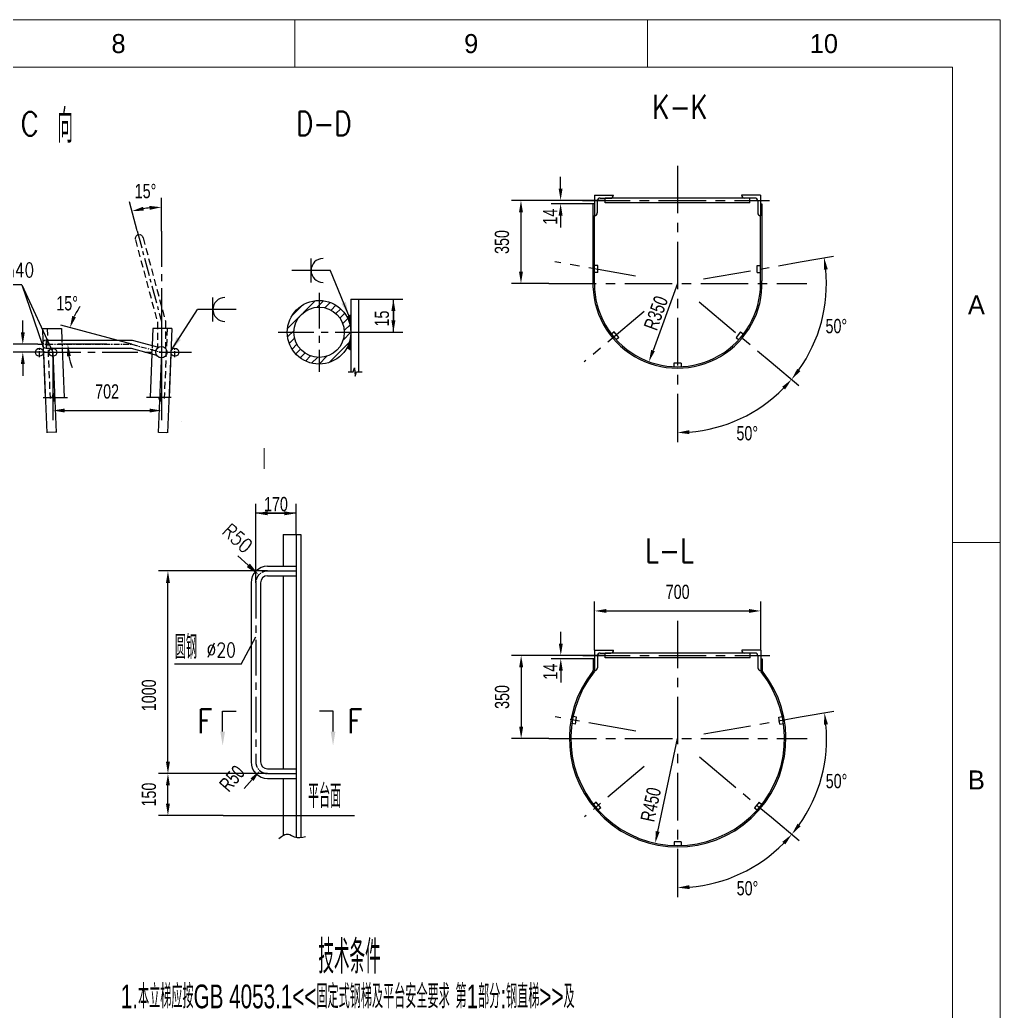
# Model space of a CAD drawing. Extents: x 148 to 221443, y -36682 to 6758.
# Drawn here: x 125197 to 129325, y -8213 to -4039 of the extents above; entities that cross this region are included whole.
import ezdxf
from ezdxf.enums import TextEntityAlignment as Align

# ---------------------------------------------------------------- set-up
doc = ezdxf.new("R2010")
doc.units = 0
doc.header["$LTSCALE"] = 10
doc.header["$MEASUREMENT"] = 0
doc.linetypes.add('CENTERX2', pattern=[4, 2.5, -0.5, 0.5, -0.5])
doc.linetypes.add('HIDDENX2', pattern=[0.75, 0.5, -0.25])
for name, color, linetype in [('2', 4, 'Continuous'), ('CENTER', 1, 'CENTERX2'), ('DIM', 4, 'Continuous'), ('HIDDEN', 7, 'HIDDENX2'), ('MAIN', 6, 'Continuous'), ('RED', 7, 'Continuous'), ('WHITE', 7, 'Continuous')]:
    doc.layers.add(name, color=color, linetype=linetype)
doc.layers.add('2（细实线）', color=3, linetype='Continuous', lineweight=20)
doc.layers.add('图框层', color=7, linetype='Continuous', lineweight=15)
doc.styles.add('HZ', font='ROMS.SHX', dxfattribs={"width": 0.75, "bigfont": 'GBCBIG.SHX'})
doc.styles.get("Standard").update_dxf_attribs({"font": 'wison_e.shx', "width": 0.75, "bigfont": 'wison_c.shx'})
doc.styles.add('XW', font='ROMANS.shx', dxfattribs={"width": 0.85})
doc.dimstyles.new('DIM1', dxfattribs={"dimscale": 20, "dimtxt": 3, "dimasz": 2.5, "dimexe": 2, "dimexo": 0, "dimgap": 1, "dimtad": 0, "dimdec": 0, "dimzin": 0, "dimdsep": 46, "dimtxsty": 'Standard', "dimcen": 2, "dimclrd": 3, "dimclre": 3, "dimclrt": 3, "dimadec": 0, "dimazin": 0, "dimtfac": 0.666667, "dimtdec": 0, "dimtofl": 0, "dimtmove": 2, "dimatfit": 1, "dimfxl": 2, "dimtvp": 1.333333, "dimtolj": 1, "dimtzin": 0, "dimarcsym": 0})
doc.dimstyles.new('DIM1$2', dxfattribs={"dimscale": 20, "dimtxt": 3, "dimasz": 2.5, "dimexe": 2, "dimexo": 0, "dimgap": 1, "dimtad": 2, "dimtih": 1, "dimtoh": 1, "dimdec": 0, "dimzin": 0, "dimdsep": 46, "dimtxsty": 'Standard', "dimcen": 2, "dimclrd": 3, "dimclre": 3, "dimclrt": 3, "dimadec": 0, "dimazin": 0, "dimtfac": 0.666667, "dimtdec": 0, "dimtofl": 0, "dimtmove": 2, "dimatfit": 1, "dimfxl": 2, "dimtvp": 1.333333, "dimtolj": 1, "dimtzin": 0, "dimarcsym": 0})
doc.dimstyles.new('ISO-25', dxfattribs={"dimtxt": 2.5, "dimasz": 2.5, "dimexe": 1.25, "dimexo": 0.625, "dimtad": 1, "dimtxsty": 'Standard', "dimcen": 2.5, "dimadec": 0, "dimazin": 0, "dimtfac": 1, "dimtmove": 0, "dimatfit": 3, "dimfxl": 1, "dimarcsym": 0})

# ---------------------------------------------------------------- blocks, each defined once
blk = doc.blocks.new('*D511')
at = {"layer": 'Defpoints', "color": 0}
for p in [(126623.1, -5214.8), (126623.1, -5354.8), (126769.7, -5354.8)]:
    blk.add_point(p, dxfattribs=at)
at = {"layer": 'RED', "color": 3, "linetype": 'Continuous', "lineweight": -2}
for p, q in [((126623.1, -5214.8), (126809.7, -5214.8)), ((126769.7, -5264.8), (126769.7, -5304.8)), ((126623.1, -5354.8), (126809.7, -5354.8))]:
    blk.add_line(p, q, dxfattribs=at)
at = {"layer": 'RED', "color": 3}
for points in [[(126778, -5264.8), (126761.4, -5264.8), (126769.7, -5214.8)], [(126761.4, -5304.8), (126778, -5304.8), (126769.7, -5354.8)]]:
    blk.add_solid(points, dxfattribs=at)
at = {"layer": 'RED', "color": 3, "insert": (126721.5, -5296.9), "char_height": 60, "attachment_point": 5, "rotation": 90}
blk.add_mtext('\\A1;15', dxfattribs=at)
blk = doc.blocks.new('*D516')
at = {"layer": 'Defpoints', "color": 0}
for p in [(126360.2, -6116.8), (126360.2, -6205.8), (126190.2, -6409.6)]:
    blk.add_point(p, dxfattribs=at)
at = {"layer": 'DIM', "color": 3, "lineweight": -2}
for p, q in [((126190.2, -6409.6), (126190.2, -6076.8)), ((126360.2, -6205.8), (126360.2, -6076.8)), ((126240.2, -6116.8), (126310.2, -6116.8))]:
    blk.add_line(p, q, dxfattribs=at)
at = {"layer": 'DIM', "color": 3}
for points in [[(126240.2, -6108.5), (126240.2, -6125.1), (126190.2, -6116.8)], [(126310.2, -6125.1), (126310.2, -6108.5), (126360.2, -6116.8)]]:
    blk.add_solid(points, dxfattribs=at)
at = {"layer": 'DIM', "color": 3, "insert": (126275.2, -6078.4), "char_height": 60, "attachment_point": 5}
blk.add_mtext('\\A1;170', dxfattribs=at)
blk = doc.blocks.new('*D517')
at = {"layer": 'Defpoints', "color": 0}
for p in [(125820.4, -7212.5), (126240.2, -7212.5), (126053.5, -7389)]:
    blk.add_point(p, dxfattribs=at)
at = {"layer": 'DIM', "color": 3, "lineweight": -2}
for p, q in [((126240.2, -7212.5), (125780.4, -7212.5)), ((125820.4, -7339), (125820.4, -7262.5)), ((126053.5, -7389), (125780.4, -7389))]:
    blk.add_line(p, q, dxfattribs=at)
at = {"layer": 'DIM', "color": 3}
for points in [[(125828.7, -7262.5), (125812, -7262.5), (125820.4, -7212.5)], [(125812, -7339), (125828.7, -7339), (125820.4, -7389)]]:
    blk.add_solid(points, dxfattribs=at)
at = {"layer": 'DIM', "color": 3, "insert": (125740.4, -7300.8), "char_height": 60, "attachment_point": 5, "rotation": 90}
blk.add_mtext('\\A1;150', dxfattribs=at)
blk = doc.blocks.new('*D518')
at = {"layer": 'Defpoints', "color": 0}
for p in [(125820.4, -6359.6), (126240.2, -6359.6), (126240.2, -7212.5)]:
    blk.add_point(p, dxfattribs=at)
at = {"layer": 'DIM', "color": 3, "lineweight": -2}
for p, q in [((126240.2, -6359.6), (125780.4, -6359.6)), ((125820.4, -7162.5), (125820.4, -6409.6)), ((126240.2, -7212.5), (125780.4, -7212.5))]:
    blk.add_line(p, q, dxfattribs=at)
at = {"layer": 'DIM', "color": 3}
for points in [[(125828.7, -6409.6), (125812, -6409.6), (125820.4, -6359.6)], [(125812, -7162.5), (125828.7, -7162.5), (125820.4, -7212.5)]]:
    blk.add_solid(points, dxfattribs=at)
at = {"layer": 'DIM', "color": 3, "insert": (125740.4, -6883), "char_height": 60, "attachment_point": 5, "rotation": 90}
blk.add_mtext('\\A1;1000', dxfattribs=at)
blk = doc.blocks.new('*D519')
at = {"layer": 'Defpoints', "color": 0}
for p in [(126240.2, -7162.5), (126207.4, -7200.2)]:
    blk.add_point(p, dxfattribs=at)
at = {"layer": 'DIM', "color": 3, "lineweight": -2}
blk.add_line((126174.6, -7238), (126141.8, -7275.7), dxfattribs=at)
at = {"layer": 'DIM', "color": 3}
blk.add_solid([(126180.9, -7243.4), (126168.3, -7232.5), (126207.4, -7200.2)], dxfattribs=at)
at = {"layer": 'DIM', "color": 3, "insert": (126090.3, -7233.1), "char_height": 60, "attachment_point": 5, "rotation": 49.0013}
blk.add_mtext('\\A1;R50', dxfattribs=at)
blk = doc.blocks.new('*D527')
at = {"layer": 'Defpoints', "color": 0}
for p in [(125709.3, -4835.8), (125690.4, -4927), (125792.8, -4929.6), (125792.8, -5309.3), (125792.8, -5543.1)]:
    blk.add_point(p, dxfattribs=at)
at = {"layer": 'RED', "color": 3, "linetype": 'Continuous', "lineweight": -2}
for p, q in [((125792.8, -4929.6), (125792.8, -4788.5)), ((125690.4, -4927), (125658, -4806.3))]:
    blk.add_line(p, q, dxfattribs=at)
blk.add_arc((125792.8, -5309.3), 480.7, 95.9619, 99.0381, dxfattribs=at)
at = {"layer": 'RED', "color": 3}
for points in [[(125715.6, -4826.3), (125719, -4842.6), (125668.4, -4844.9)], [(125743.3, -4839.4), (125742.5, -4822.8), (125792.8, -4828.5)]]:
    blk.add_solid(points, dxfattribs=at)
at = {"layer": 'RED', "color": 3, "insert": (125726, -4760.6), "char_height": 60, "attachment_point": 5}
blk.add_mtext('\\A1;15%%d', dxfattribs=at)
blk = doc.blocks.new('*D528')
at = {"layer": 'Defpoints', "color": 0}
for p in [(125399.7, -5381.7), (125562.7, -5405.2), (125667.8, -5405.2), (125667.8, -5405.2), (125792.8, -5438.7)]:
    blk.add_point(p, dxfattribs=at)
at = {"layer": 'RED', "color": 3, "linetype": 'Continuous', "lineweight": -2}
for p, q in [((125667.8, -5405.2), (125369.2, -5325.2)), ((125562.7, -5405.2), (125358.6, -5405.2))]:
    blk.add_line(p, q, dxfattribs=at)
for start, end in [(143.6827, 154.3413), (190.6587, 201.3173)]:
    blk.add_arc((125667.8, -5405.2), 269.2, start, end, dxfattribs=at)
at = {"layer": 'RED', "color": 3}
for points in [[(125417.4, -5285.7), (125433, -5291.5), (125407.8, -5335.5)], [(125411.6, -5454.2), (125395, -5455.8), (125398.6, -5405.2)]]:
    blk.add_solid(points, dxfattribs=at)
at = {"layer": 'RED', "color": 3, "insert": (125395.9, -5233.1), "char_height": 60, "attachment_point": 5}
blk.add_mtext('\\A1;15%%d', dxfattribs=at)
blk = doc.blocks.new('*D529')
at = {"layer": 'Defpoints', "color": 0}
for p in [(125272, -5405.2), (125209.2, -5438.7), (125303.4, -5438.7)]:
    blk.add_point(p, dxfattribs=at)
at = {"layer": 'DIM', "color": 3, "lineweight": -2}
for p, q in [((125209.2, -5355.2), (125209.2, -5305.2)), ((125272, -5405.2), (125169.2, -5405.2)), ((125303.4, -5438.7), (125169.2, -5438.7)), ((125209.2, -5488.7), (125209.2, -5538.7))]:
    blk.add_line(p, q, dxfattribs=at)
at = {"layer": 'DIM', "color": 3}
for points in [[(125200.9, -5355.2), (125217.6, -5355.2), (125209.2, -5405.2)], [(125217.6, -5488.7), (125200.9, -5488.7), (125209.2, -5438.7)]]:
    blk.add_solid(points, dxfattribs=at)
at = {"layer": 'DIM', "color": 3, "insert": (125109.2, -5421.9), "char_height": 60, "attachment_point": 5, "rotation": 90}
blk.add_mtext('\\A1;33.5', dxfattribs=at)
blk = doc.blocks.new('*D530')
at = {"layer": 'Defpoints', "color": 0}
for p in [(125335.8, -5439.1), (125792.8, -5462.7), (125792.8, -5684.2)]:
    blk.add_point(p, dxfattribs=at)
at = {"layer": 'RED', "color": 3, "linetype": 'Continuous', "lineweight": -2}
for p, q in [((125335.8, -5439.1), (125335.8, -5724.2)), ((125792.8, -5462.7), (125792.8, -5724.2)), ((125385.8, -5684.2), (125742.8, -5684.2))]:
    blk.add_line(p, q, dxfattribs=at)
at = {"layer": 'RED', "color": 3}
for points in [[(125385.8, -5675.9), (125385.8, -5692.5), (125335.8, -5684.2)], [(125742.8, -5692.5), (125742.8, -5675.9), (125792.8, -5684.2)]]:
    blk.add_solid(points, dxfattribs=at)
at = {"layer": 'RED', "color": 3, "insert": (125564.3, -5604.2), "char_height": 60, "attachment_point": 5}
blk.add_mtext('\\A1;702', dxfattribs=at)
blk = doc.blocks.new('*D531')
at = {"layer": 'Defpoints', "color": 0}
for p in [(125792.8, -5438.7), (125832.8, -5440.4), (125818.8, -5776.5)]:
    blk.add_point(p, dxfattribs=at)
at = {"layer": 'DIM', "color": 3, "lineweight": -2}
for p, q in [((125792.8, -5439.3), (125778.8, -5776.1)), ((125832.8, -5441), (125818.7, -5777.8)), ((125781.3, -5775), (125816.3, -5776.4))]:
    blk.add_line(p, q, dxfattribs=at)
at = {"layer": 'DIM', "color": 3}
for points in [[(125781.3, -5774.6), (125781.3, -5775.4), (125778.8, -5774.9)], [(125816.3, -5776.9), (125816.3, -5776), (125818.8, -5776.5)]]:
    blk.add_solid(points, dxfattribs=at)
at = {"layer": 'DIM', "color": 0, "insert": (125877.7, -5730.3), "char_height": 2.5, "attachment_point": 5, "rotation": 357.6165}
blk.add_mtext('45', dxfattribs=at)
blk = doc.blocks.new('*D532')
at = {"layer": 'Defpoints', "color": 0}
for p in [(125295.9, -5440.4), (125335.8, -5438.7), (125309.8, -5776.5)]:
    blk.add_point(p, dxfattribs=at)
at = {"layer": 'DIM', "color": 3, "lineweight": -2}
for p, q in [((125295.9, -5441), (125309.9, -5777.8)), ((125335.8, -5439.3), (125349.9, -5776.1)), ((125347.3, -5775), (125312.3, -5776.4))]:
    blk.add_line(p, q, dxfattribs=at)
at = {"layer": 'DIM', "color": 3}
for points in [[(125312.3, -5776), (125312.4, -5776.9), (125309.8, -5776.5)], [(125347.3, -5775.4), (125347.3, -5774.6), (125349.8, -5774.9)]]:
    blk.add_solid(points, dxfattribs=at)
at = {"layer": 'DIM', "color": 0, "insert": (125251, -5730.3), "char_height": 2.5, "attachment_point": 5, "rotation": 2.3835}
blk.add_mtext('45', dxfattribs=at)
blk = doc.blocks.new('*D533')
at = {"layer": 'Defpoints', "color": 0}
for p in [(127566.9, -6715.1), (127307.7, -7065.1), (127424.5, -7065.1)]:
    blk.add_point(p, dxfattribs=at)
at = {"layer": 'WHITE', "color": 3, "linetype": 'Continuous', "lineweight": -2}
for p, q in [((127566.9, -6715.1), (127267.7, -6715.1)), ((127307.7, -6765.1), (127307.7, -7015.1)), ((127424.5, -7065.1), (127267.7, -7065.1))]:
    blk.add_line(p, q, dxfattribs=at)
at = {"layer": 'WHITE', "color": 3}
for points in [[(127316.1, -6765.1), (127299.4, -6765.1), (127307.7, -6715.1)], [(127299.4, -7015.1), (127316.1, -7015.1), (127307.7, -7065.1)]]:
    blk.add_solid(points, dxfattribs=at)
at = {"layer": 'WHITE', "color": 3, "insert": (127227.7, -6890.1), "char_height": 60, "attachment_point": 5, "rotation": 90}
blk.add_mtext('\\A1;350', dxfattribs=at)
blk = doc.blocks.new('*D534')
at = {"layer": 'Defpoints', "color": 0}
for p in [(127966.7, -7065.1), (127872.3, -7505.1)]:
    blk.add_point(p, dxfattribs=at)
at = {"layer": 'WHITE', "color": 3, "linetype": 'Continuous', "lineweight": -2}
blk.add_line((127882.8, -7456.2), (127966.7, -7065.1), dxfattribs=at)
at = {"layer": 'WHITE', "color": 3}
blk.add_solid([(127874.6, -7454.5), (127890.9, -7458), (127872.3, -7505.1)], dxfattribs=at)
at = {"layer": 'WHITE', "color": 3, "insert": (127853.8, -7342.9), "char_height": 60, "attachment_point": 5, "rotation": 77.8884}
blk.add_mtext('\\A1;R450', dxfattribs=at)
blk = doc.blocks.new('*D535')
at = {"layer": 'Defpoints', "color": 0}
for p in [(127966.7, -6569.3), (128058.1, -7141.8), (128361.4, -7396.3), (127966.7, -7591.4), (128146.6, -7666.1)]:
    blk.add_point(p, dxfattribs=at)
at = {"layer": 'RED', "color": 3, "linetype": 'Continuous', "lineweight": -2}
for p, q in [((128361.4, -7396.3), (128477.9, -7494.1)), ((127966.7, -7591.4), (127966.7, -7732.5))]:
    blk.add_line(p, q, dxfattribs=at)
blk.add_arc((127966.7, -7065.1), 627.3, 274.5678, 315.4322, dxfattribs=at)
at = {"layer": 'RED', "color": 3}
for points in [[(128419.8, -7511), (128407.5, -7499.8), (128447.3, -7468.4)], [(128016.3, -7682.1), (128017, -7698.8), (127966.7, -7692.5)]]:
    blk.add_solid(points, dxfattribs=at)
at = {"layer": 'RED', "color": 3, "insert": (128260.7, -7695.5), "char_height": 60, "attachment_point": 5}
blk.add_mtext('\\A1;50%%d', dxfattribs=at)
blk = doc.blocks.new('*D536')
at = {"layer": 'Defpoints', "color": 0}
for p in [(128483, -6974.1), (128076.9, -7045.7), (128058.1, -7141.8), (128542.7, -7313.6), (128361.4, -7396.3)]:
    blk.add_point(p, dxfattribs=at)
at = {"layer": 'RED', "color": 3, "linetype": 'Continuous', "lineweight": -2}
for p, q in [((128483, -6974.1), (128623.9, -6949.2)), ((128361.4, -7396.3), (128477.9, -7494.1))]:
    blk.add_line(p, q, dxfattribs=at)
blk.add_arc((127966.7, -7065.1), 627.3, 324.5678, 5.4322, dxfattribs=at)
at = {"layer": 'RED', "color": 3}
for points in [[(128599.5, -7004.6), (128583, -7006.9), (128584.5, -6956.2)], [(128471.3, -7423.7), (128484.5, -7433.9), (128447.3, -7468.4)]]:
    blk.add_solid(points, dxfattribs=at)
at = {"layer": 'RED', "color": 3, "insert": (128635.7, -7244.4), "char_height": 60, "attachment_point": 5}
blk.add_mtext('\\A1;50%%d', dxfattribs=at)
blk = doc.blocks.new('*D537')
at = {"layer": 'Defpoints', "color": 0}
for p in [(127474.6, -6715.1), (127661.2, -6715.1), (127610.9, -6729.1)]:
    blk.add_point(p, dxfattribs=at)
at = {"layer": 'WHITE', "color": 3, "linetype": 'Continuous', "lineweight": -2}
for p, q in [((127474.6, -6665.1), (127474.6, -6615.1)), ((127661.2, -6715.1), (127434.6, -6715.1)), ((127610.9, -6729.1), (127434.6, -6729.1)), ((127474.6, -6779.1), (127474.6, -6829.1))]:
    blk.add_line(p, q, dxfattribs=at)
at = {"layer": 'WHITE', "color": 3}
for points in [[(127466.3, -6665.1), (127483, -6665.1), (127474.6, -6715.1)], [(127483, -6779.1), (127466.3, -6779.1), (127474.6, -6729.1)]]:
    blk.add_solid(points, dxfattribs=at)
at = {"layer": 'WHITE', "color": 3, "insert": (127430.7, -6783.4), "char_height": 60, "attachment_point": 5, "rotation": 90}
blk.add_mtext('\\A1;14', dxfattribs=at)
blk = doc.blocks.new('*D538')
at = {"layer": 'Defpoints', "color": 0}
for p in [(127566.1, -4799.8), (127307, -5149.8), (127423.7, -5149.8)]:
    blk.add_point(p, dxfattribs=at)
at = {"layer": 'WHITE', "color": 3, "linetype": 'Continuous', "lineweight": -2}
for p, q in [((127566.1, -4799.8), (127267, -4799.8)), ((127307, -4849.8), (127307, -5099.8)), ((127423.7, -5149.8), (127267, -5149.8))]:
    blk.add_line(p, q, dxfattribs=at)
at = {"layer": 'WHITE', "color": 3}
for points in [[(127315.3, -4849.8), (127298.6, -4849.8), (127307, -4799.8)], [(127298.6, -5099.8), (127315.3, -5099.8), (127307, -5149.8)]]:
    blk.add_solid(points, dxfattribs=at)
at = {"layer": 'WHITE', "color": 3, "insert": (127227, -4974.8), "char_height": 60, "attachment_point": 5, "rotation": 90}
blk.add_mtext('\\A1;350', dxfattribs=at)
blk = doc.blocks.new('*D539')
at = {"layer": 'Defpoints', "color": 0}
for p in [(127965.9, -4653.9), (128057.4, -5226.5), (128360.6, -5480.9), (127965.9, -5676), (128145.9, -5750.7)]:
    blk.add_point(p, dxfattribs=at)
at = {"layer": 'RED', "color": 3, "linetype": 'Continuous', "lineweight": -2}
for p, q in [((128360.6, -5480.9), (128477.2, -5578.7)), ((127965.9, -5676), (127965.9, -5817.1))]:
    blk.add_line(p, q, dxfattribs=at)
blk.add_arc((127965.9, -5149.8), 627.3, 274.5678, 315.4322, dxfattribs=at)
at = {"layer": 'RED', "color": 3}
for points in [[(128419, -5595.6), (128406.7, -5584.4), (128446.5, -5553)], [(128015.6, -5766.8), (128016.2, -5783.4), (127965.9, -5777.1)]]:
    blk.add_solid(points, dxfattribs=at)
at = {"layer": 'RED', "color": 3, "insert": (128259.9, -5780.1), "char_height": 60, "attachment_point": 5}
blk.add_mtext('\\A1;50%%d', dxfattribs=at)
blk = doc.blocks.new('*D540')
at = {"layer": 'Defpoints', "color": 0}
for p in [(128482.2, -5058.7), (128076.1, -5130.3), (128057.4, -5226.5), (128542, -5398.2), (128360.6, -5480.9)]:
    blk.add_point(p, dxfattribs=at)
at = {"layer": 'RED', "color": 3, "linetype": 'Continuous', "lineweight": -2}
for p, q in [((128482.2, -5058.7), (128623.1, -5033.9)), ((128360.6, -5480.9), (128477.2, -5578.7))]:
    blk.add_line(p, q, dxfattribs=at)
blk.add_arc((127965.9, -5149.8), 627.3, 324.5678, 5.4322, dxfattribs=at)
at = {"layer": 'RED', "color": 3}
for points in [[(128598.7, -5089.3), (128582.2, -5091.5), (128583.7, -5040.8)], [(128470.5, -5508.4), (128483.7, -5518.5), (128446.5, -5553)]]:
    blk.add_solid(points, dxfattribs=at)
at = {"layer": 'RED', "color": 3, "insert": (128634.9, -5329), "char_height": 60, "attachment_point": 5}
blk.add_mtext('\\A1;50%%d', dxfattribs=at)
blk = doc.blocks.new('*D541')
at = {"layer": 'Defpoints', "color": 0}
for p in [(127473.9, -4799.8), (127610.1, -4813.8), (127660.4, -4799.8)]:
    blk.add_point(p, dxfattribs=at)
at = {"layer": 'WHITE', "color": 3, "linetype": 'Continuous', "lineweight": -2}
for p, q in [((127473.9, -4749.8), (127473.9, -4699.8)), ((127660.4, -4799.8), (127433.9, -4799.8)), ((127610.1, -4813.8), (127433.9, -4813.8)), ((127473.9, -4863.8), (127473.9, -4913.8))]:
    blk.add_line(p, q, dxfattribs=at)
at = {"layer": 'WHITE', "color": 3}
for points in [[(127465.5, -4749.8), (127482.2, -4749.8), (127473.9, -4799.8)], [(127482.2, -4863.8), (127465.5, -4863.8), (127473.9, -4813.8)]]:
    blk.add_solid(points, dxfattribs=at)
at = {"layer": 'WHITE', "color": 3, "insert": (127430, -4868.1), "char_height": 60, "attachment_point": 5, "rotation": 90}
blk.add_mtext('\\A1;14', dxfattribs=at)
blk = doc.blocks.new('*D542')
at = {"layer": 'Defpoints', "color": 0}
for p in [(128316.5, -6527.8), (127616.9, -6693.1), (128316.5, -6693.1)]:
    blk.add_point(p, dxfattribs=at)
at = {"layer": 'RED', "color": 3, "linetype": 'Continuous', "lineweight": -2}
for p, q in [((127616.9, -6693.1), (127616.9, -6487.8)), ((128316.5, -6693.1), (128316.5, -6487.8)), ((127666.9, -6527.8), (128266.5, -6527.8))]:
    blk.add_line(p, q, dxfattribs=at)
at = {"layer": 'RED', "color": 3}
for points in [[(127666.9, -6519.5), (127666.9, -6536.1), (127616.9, -6527.8)], [(128266.5, -6536.1), (128266.5, -6519.5), (128316.5, -6527.8)]]:
    blk.add_solid(points, dxfattribs=at)
at = {"layer": 'RED', "color": 3, "insert": (127966.7, -6447.8), "char_height": 60, "attachment_point": 5}
blk.add_mtext('\\A1;700', dxfattribs=at)
blk = doc.blocks.new('1.25A2')
blk.add_line((15312.98, 9173.89), (15302.98, 9173.89))
at = {"layer": '图框层', "ltscale": 10}
for p, q in [((14570.48, 9283.89), (15312.98, 9283.89)), ((15164.48, 9283.89), (15164.48, 9273.89)), ((15238.73, 9283.89), (15238.73, 9273.89)), ((15312.98, 9283.89), (15312.98, 8863.89)), ((14595.48, 9273.89), (15302.98, 9273.89)), ((15302.98, 9273.89), (15302.98, 8873.89))]:
    blk.add_line(p, q, dxfattribs=at)
at = {"style": 'HZ'}
for s, p in [('8', (15127.36, 9278.89)), ('9', (15201.61, 9278.89)), ('10', (15275.86, 9278.89)), ('A', (15307.98, 9223.89)), ('B', (15307.98, 9123.89))]:
    blk.add_text(s, height=4, dxfattribs=at).set_placement(p, align=Align.MIDDLE)

msp = doc.modelspace()

# ---------------------------------------------------------------- hatches: boundary and pattern name
at = {"layer": 'DIM'}
h = msp.add_hatch(dxfattribs=at)
h.set_pattern_fill('ANSI31', color=256, scale=200, style=0)
h.set_pattern_definition([(45, (122863.726, -6677.676), (-17.67767, 17.67767), [])])
h.paths.add_polyline_path([(126457.0671, -5248.8329), (126457.0671, -5220.8329, 0.414213562), (126323.0671, -5354.8329), (126351.0671, -5354.8329, -0.414213562)])
h.paths.add_polyline_path([(126457.0671, -5220.8329), (126457.0671, -5248.8329, -0.414213562), (126563.0671, -5354.8329), (126591.0671, -5354.8329, 0.414213562)])
h.paths.add_polyline_path([(126591.0671, -5354.8329), (126563.0671, -5354.8329, -0.414213562), (126457.0671, -5460.8329), (126457.0671, -5488.8329, 0.414213562)])
h.paths.add_polyline_path([(126351.0671, -5354.8329), (126323.0671, -5354.8329, 0.414213562), (126457.0671, -5488.8329), (126457.0671, -5460.8329, -0.414213562)])
h = msp.add_hatch(dxfattribs=at)
h.set_pattern_fill('ANSI37', color=256, scale=16, style=0)
h.set_pattern_definition([(45, (107904.0328, -18017.2643), (-1.41421356, 1.41421356), []), (135, (107904.0328, -18017.2643), (-1.41421356, -1.41421356), [])])
h.paths.add_polyline_path([(126591.0671, -5281.6353), (126574.4565, -5290.213, -0.126469687), (126591.0671, -5354.8329)])
h = msp.add_hatch(dxfattribs=at)
h.set_pattern_fill('ANSI37', color=256, scale=16, style=0)
h.set_pattern_definition([(315, (107904.0328, 7307.5986), (-1.41421356, -1.41421356), []), (225, (107904.0328, 7307.5986), (-1.41421356, 1.41421356), [])])
h.paths.add_polyline_path([(126591.0671, -5428.0305), (126574.4565, -5419.4527, 0.126469687), (126591.0671, -5354.8329)])

# ---------------------------------------------------------------- linework, layer by layer
at = {"linetype": 'Continuous'}
for p, q in [((126423.0913, -5144.5326), (126423.0913, -5044.4383)), ((126009.6254, -5308.9824), (126009.6254, -5208.8881))]:
    msp.add_line(p, q, dxfattribs=at)
for centre in [(126473.3413, -5094.3115), (126059.8754, -5258.7614)]:
    msp.add_arc(centre, 50.25, 90, 270, dxfattribs=at)
at = {"layer": 'CENTER', "ltscale": 8}
for p, q in [((127965.9444, -4653.919), (127965.9444, -5675.995)), ((127566.1094, -4799.7601), (128353.6465, -4799.7601)), ((127789.536, -5118.6546), (127449.6561, -5058.7246)), ((128076.1075, -5130.3354), (128482.2328, -5058.7246)), ((127423.7258, -5149.7601), (128511.1742, -5149.7601)), ((128057.3609, -5226.4677), (128360.6157, -5480.9287)), ((127825.471, -5267.6313), (127573.4969, -5479.0627)), ((127966.7111, -6569.2888), (127966.7111, -7591.3648)), ((127566.8761, -6715.13), (128354.4132, -6715.13)), ((127628.9157, -6715.13), (127690.9157, -6715.13)), ((127790.3027, -7034.0244), (127450.4228, -6974.0944)), ((128076.8742, -7045.7052), (128482.9994, -6974.0944)), ((127424.4925, -7065.13), (128511.9409, -7065.13)), ((128058.1276, -7141.8375), (128361.3824, -7396.2985)), ((127826.2377, -7183.0011), (127574.2636, -7394.4325))]:
    msp.add_line(p, q, dxfattribs=at)
at = {"layer": 'CENTER', "ltscale": 3}
msp.add_line((125690.3908, -4926.9952), (125792.8187, -5309.261), dxfattribs=at)
at = {"layer": 'CENTER', "ltscale": 6}
for p, q in [((125792.8187, -4929.5679), (125792.8187, -5543.142)), ((126457.0671, -5189.1612), (126457.0671, -5521.9097)), ((126285.2448, -5354.8329), (126659.1376, -5354.8329)), ((125295.7821, -5438.6951), (125375.8513, -5438.6951)), ((125303.3706, -5438.6951), (125919.716, -5438.6951)), ((126240.1997, -6359.6148), (126360.1997, -6359.6148)), ((126190.1997, -6409.6148), (126190.1997, -7162.5047)), ((126240.1997, -7212.5047), (126360.1997, -7212.5047))]:
    msp.add_line(p, q, dxfattribs=at)
at = {"layer": 'CENTER'}
for p, q in [((125272.0443, -5405.1951), (125667.795, -5405.1951)), ((125279.0321, -5459.1304), (125279.0321, -5419.057)), ((125335.8167, -5459.1304), (125335.8167, -5419.057)), ((125667.795, -5405.1951), (125792.8187, -5438.6951)), ((125849.6033, -5459.1304), (125849.6033, -5419.057))]:
    msp.add_line(p, q, dxfattribs=at)
for centre, start, end in [((126240.1997, -6409.6148), 90, 180), ((126240.1997, -7162.5047), 180, 270)]:
    msp.add_arc(centre, 50, start, end, dxfattribs=at)
at = {"layer": 'DIM'}
for p, q in [((126504.5289, -5094.4854), (126341.6536, -5094.4854)), ((126584.7626, -5291.6002), (126504.9541, -5095.4006)), ((125205.0263, -5154.9036), (124673.4492, -5154.9036)), ((125205.0263, -5154.9036), (125290.4443, -5405.1951)), ((125205.0263, -5154.9036), (125335.8167, -5438.6951)), ((125833.5166, -5431.6444), (125945.2093, -5258.7614)), ((126108.0846, -5258.7614), (125945.2093, -5258.7614)), ((126574.4565, -5290.213), (126591.0671, -5281.6353)), ((125792.8187, -5309.261), (125792.8187, -5438.6951)), ((126574.4565, -5419.4527), (126591.0671, -5428.0305)), ((126158.7292, -6335.7057), (126114.2907, -6295.3916)), ((126129.1459, -6751.2047), (126190.1997, -6636.7488)), ((126129.1459, -6751.2047), (125848.0411, -6751.2047)), ((126050.8355, -7035.3456), (126050.8355, -6949.4913)), ((126515.7214, -7035.3456), (126515.7214, -6949.4913)), ((126053.5385, -7389.0242), (126606.1011, -7389.0242))]:
    msp.add_line(p, q, dxfattribs=at)
at = {"layer": 'DIM', "color": 7}
for p, q in [((126050.8355, -6949.4913), (126107.9599, -6949.4913)), ((126515.7214, -6949.4913), (126458.597, -6949.4913))]:
    msp.add_line(p, q, dxfattribs=at)
at = {"layer": 'DIM'}
for points in [[(125294.7616, -5628.676), (125332.5499, -5628.676), (125338.2182, -5610.7357), (125341.0523, -5645.6721), (125346.7206, -5628.676), (125397.8985, -5628.676)], [(125833.8738, -5628.676), (125796.0854, -5628.676), (125790.4172, -5610.7357), (125787.5831, -5645.6721), (125781.9148, -5628.676), (125730.7369, -5628.676)]]:
    msp.add_lwpolyline(points, dxfattribs=at)
msp.add_spline([(126287.9738, -7485.2857), (126328.1564, -7467.7145), (126352.4333, -7478.5919), (126400.1501, -7477.7552)], degree=3, dxfattribs=at)
for points in [[(126569.1627, -5226.7098), (126550.6367, -5234.2456), (126582.5073, -5286.0556)], [(125874.4757, -5386.6739), (125857.6766, -5375.8207), (125833.5166, -5431.6444)], [(126165.4482, -6328.2993), (126152.0102, -6343.1121), (126203.1677, -6376.0198)], [(126060.8355, -7035.3456), (126040.8355, -7035.3456), (126050.8355, -7095.3456)], [(126505.7214, -7035.3456), (126525.7214, -7035.3456), (126515.7214, -7095.3456)]]:
    msp.add_solid(points, dxfattribs=at)
at = {"layer": 'HIDDEN', "color": 2, "ltscale": 6}
for p, q in [((125683.3091, -4965.2828), (125776.0687, -5311.4662)), ((125715.6676, -4956.6123), (125809.5687, -5307.0559)), ((125311.6369, -5338.6951), (125323.8987, -5633.2744)), ((125776.0687, -5311.4662), (125776.0687, -5421.5068)), ((125816.9985, -5338.6951), (125804.7367, -5633.2744)), ((125809.5687, -5307.0559), (125809.5687, -5421.5068))]:
    msp.add_line(p, q, dxfattribs=at)
at = {"layer": 'HIDDEN', "ltscale": 2}
for p, q in [((125293.9603, -5394.9276), (125294.8593, -5416.5269)), ((125373.7597, -5388.4451), (125375.1548, -5421.9619)), ((125753.9395, -5410.9366), (125752.5118, -5445.2358))]:
    msp.add_line(p, q, dxfattribs=at)
at = {"layer": 'HIDDEN'}
msp.add_line((126360.1997, -6339.6148), (126360.1997, -6379.6148), dxfattribs=at)
at = {"layer": 'HIDDEN', "color": 2}
msp.add_arc((125699.4883, -4960.9476), 16.75, 15, 195, dxfattribs=at)
at = {"layer": 'MAIN', "linetype": 'Continuous'}
msp.add_lwpolyline([(126579.1463, -5521.7325), (126599.8098, -5521.7325), (126605.4642, -5504.9541), (126608.6956, -5539.6709), (126614.35, -5521.9097), (126638.3786, -5521.9097)], dxfattribs=at)
at = {"layer": 'RED'}
for p, q in [((127616.149, -4777.7601), (127616.149, -4864.5486)), ((127616.149, -4777.7601), (127696.149, -4777.7601)), ((127640.149, -4789.7601), (127690.149, -4789.7601)), ((128270.7398, -4789.7601), (127661.149, -4789.7601)), ((127661.149, -4809.7601), (127661.149, -4789.7601)), ((128315.7398, -4777.7601), (128235.7398, -4777.7601)), ((128291.7398, -4789.7601), (128241.7398, -4789.7601)), ((128270.7398, -4809.7601), (128270.7398, -4789.7601)), ((128315.7398, -4777.7601), (128315.7398, -4864.5486)), ((127610.149, -4813.7601), (127610.149, -5137.6921)), ((127616.149, -4813.7601), (127610.149, -4813.7601)), ((127628.149, -4801.7601), (127628.149, -4851.7601)), ((128270.7398, -4809.7601), (127661.149, -4809.7601)), ((128303.7398, -4801.7601), (128303.7398, -4851.7601)), ((128315.7398, -4813.7601), (128321.7398, -4813.7601)), ((128321.7398, -4813.7601), (128321.7398, -5137.6921)), ((127615.9444, -5149.7601), (127616.149, -4863.7601)), ((128315.9444, -5149.7601), (128315.7398, -4863.7601)), ((127631.003, -5073.0535), (127615.9886, -5073.0535)), ((127631.003, -5103.0535), (127631.003, -5073.0535)), ((128300.8859, -5103.0535), (128300.8859, -5073.0535)), ((128300.8859, -5073.0535), (128315.9003, -5073.0535)), ((127631.003, -5103.0535), (127615.9886, -5103.0535)), ((128300.8859, -5103.0535), (128315.9003, -5103.0535)), ((126591.0671, -5214.7573), (126591.0671, -5521.9097)), ((126591.0671, -5214.7573), (126623.0671, -5214.7573)), ((126623.0671, -5214.7573), (126623.0671, -5521.9097)), ((125291.6196, -5338.6951), (125371.6889, -5338.6951)), ((125291.6196, -5338.6951), (125293.9603, -5394.9276)), ((125371.6889, -5338.6951), (125373.7597, -5388.4451)), ((125756.9465, -5338.6951), (125753.9395, -5410.9366)), ((125837.0158, -5338.6951), (125756.9465, -5338.6951)), ((125837.0158, -5338.6951), (125824.9454, -5628.676)), ((127699.9351, -5353.3874), (127688.4334, -5363.0384)), ((127719.2187, -5376.3687), (127699.9351, -5353.3874)), ((127719.2187, -5376.3687), (127707.717, -5386.0198)), ((128231.9538, -5353.3874), (128212.6701, -5376.3687)), ((128212.6701, -5376.3687), (128224.1718, -5386.0198)), ((128231.9538, -5353.3874), (128243.4555, -5363.0384)), ((125294.8593, -5416.5269), (125303.69, -5628.676)), ((125307.1943, -5388.4451), (125670.0001, -5388.4451)), ((125307.1943, -5421.9451), (125665.5898, -5421.9451)), ((125375.1548, -5421.9619), (125383.7593, -5628.676)), ((125665.5898, -5421.9451), (125771.8808, -5450.4257)), ((125670.0001, -5388.4451), (125780.5513, -5418.0672)), ((125752.5118, -5445.2358), (125744.8761, -5628.676)), ((127980.9444, -5484.5512), (127950.9444, -5484.5512)), ((127950.9444, -5484.5512), (127950.9444, -5499.5656)), ((127980.9444, -5484.5512), (127980.9444, -5499.5656)), ((126305.1997, -6205.7742), (126380.1997, -6205.7742)), ((126305.1997, -6205.7742), (126305.1997, -6339.6148)), ((126360.1997, -6205.7742), (126360.1997, -7480.8243)), ((126380.1997, -6205.7742), (126380.1997, -7481.2212)), ((126240.1997, -6339.6148), (126305.1997, -6339.6148)), ((126305.1997, -6339.6148), (126360.1997, -6339.6148)), ((126240.1997, -6379.6148), (126305.1997, -6379.6148)), ((126305.1997, -6379.6148), (126360.1997, -6379.6148)), ((126305.1997, -6379.6148), (126305.1997, -6889.0242)), ((126170.1997, -6409.6148), (126170.1997, -6889.0242)), ((126210.1997, -6409.6148), (126210.1997, -6889.0242)), ((127616.9157, -6693.13), (127616.9157, -6779.13)), ((127616.9157, -6693.13), (127696.9157, -6693.13)), ((127628.9157, -6717.13), (127628.9157, -6767.13)), ((127640.9157, -6705.13), (127684.9157, -6705.13)), ((128271.5065, -6705.13), (127661.9157, -6705.13)), ((127661.9157, -6725.13), (127661.9157, -6705.13)), ((128316.5065, -6693.13), (128236.5065, -6693.13)), ((128292.5065, -6705.13), (128248.5065, -6705.13)), ((128271.5065, -6725.13), (128271.5065, -6705.13)), ((128304.5065, -6717.13), (128304.5065, -6767.13)), ((128316.5065, -6693.13), (128316.5065, -6779.13)), ((127610.9157, -6729.13), (127610.9157, -6777.8181)), ((127616.9157, -6729.13), (127610.9157, -6729.13)), ((128271.5065, -6725.13), (127661.9157, -6725.13)), ((128316.5065, -6729.13), (128322.5065, -6729.13)), ((128322.5065, -6729.13), (128322.5065, -6777.8181)), ((127616.9157, -6779.13), (127616.9157, -6779.9184)), ((128316.5065, -6779.13), (128316.5065, -6779.9184)), ((126170.1997, -6889.0242), (126170.1997, -7162.5047)), ((126210.1997, -6889.0242), (126210.1997, -7162.5047)), ((126305.1997, -6889.0242), (126305.1997, -7192.5047)), ((127535.9755, -7004.411), (127521.1892, -7001.8038)), ((127541.1849, -6974.8668), (127526.3986, -6972.2596)), ((127535.9755, -7004.411), (127541.1849, -6974.8668)), ((128392.2373, -6974.8668), (128407.0236, -6972.2596)), ((128397.4467, -7004.411), (128392.2373, -6974.8668)), ((128397.4467, -7004.411), (128412.2331, -7001.8038)), ((126360.1997, -7099.1643), (126360.1997, -7149.1643)), ((126240.1997, -7192.5047), (126360.1997, -7192.5047)), ((126240.1997, -7232.5047), (126360.1997, -7232.5047)), ((126305.1997, -7232.5047), (126305.1997, -7473.353)), ((127624.0426, -7333.0819), (127612.5409, -7342.733)), ((127643.3262, -7356.0632), (127624.0426, -7333.0819)), ((128309.3797, -7333.0819), (128290.096, -7356.0632)), ((128309.3797, -7333.0819), (128320.8814, -7342.733)), ((127643.3262, -7356.0632), (127631.8245, -7365.7143)), ((128290.096, -7356.0632), (128301.5977, -7365.7143)), ((127981.7111, -7499.8655), (127951.7111, -7499.8655)), ((127951.7111, -7499.8655), (127951.7111, -7514.8799)), ((127981.7111, -7499.8655), (127981.7111, -7514.8799))]:
    msp.add_line(p, q, dxfattribs=at)
at = {"layer": 'RED', "color": 3}
for p, q in [((126769.6995, -5354.8329), (126769.6995, -5214.7573)), ((126360.1997, -6116.8162), (126190.1997, -6116.8162))]:
    msp.add_line(p, q, dxfattribs=at)
at = {"layer": 'RED', "color": 1, "linetype": 'Continuous'}
msp.add_line((125307.1943, -5388.4451), (125307.1943, -5421.9451), dxfattribs=at)
at = {"layer": 'RED'}
for centre, radius in [((126457.0671, -5354.8329), 134), ((126457.0671, -5354.8329), 106), ((125279.0321, -5438.6951), 16.75), ((125335.8167, -5438.6951), 16.75), ((125792.8187, -5438.6951), 24), ((125849.6033, -5438.6951), 16.75)]:
    msp.add_circle(centre, radius, dxfattribs=at)
for centre, radius, start, end in [((127640.149, -4801.7601), 12, 90, 180), ((127684.149, -4777.7601), 12, 270, 0), ((128247.7398, -4777.7601), 12, 180, 270), ((128291.7398, -4801.7601), 12, 0, 90), ((127616.149, -4851.7601), 12, 270, 0), ((128315.7398, -4851.7601), 12, 180, 270), ((127965.9444, -5149.7601), 356, 178.0573534, 1.9426466), ((127965.9444, -5149.7601), 350, 179.9180201, 0), ((125307.1943, -5405.1951), 16.75, 90, 270), ((126240.1997, -6409.6148), 70, 90, 180), ((126240.1997, -6409.6148), 30, 90, 180), ((127640.9157, -6717.13), 12, 90, 180), ((127684.9157, -6693.13), 12, 270, 0), ((128248.5065, -6693.13), 12, 180, 270), ((128292.5065, -6717.13), 12, 0, 90), ((127966.7111, -7065.13), 456, 141.5459281, 38.4540719), ((127966.7111, -7065.13), 450, 141.2837507, 38.7248731), ((127604.9157, -6777.8181), 6, 321.5459281, 0), ((127610.9157, -6779.9184), 6, 321.2837507, 0), ((127616.9157, -6767.13), 12, 270, 0), ((128316.5065, -6767.13), 12, 180, 270), ((128322.5065, -6779.9184), 6, 180, 218.7162493), ((128328.5065, -6777.8181), 6, 180, 218.4540719), ((126240.1997, -7162.5047), 70, 180, 270), ((126240.1997, -7162.5047), 30, 180, 270)]:
    msp.add_arc(centre, radius, start, end, dxfattribs=at)
at = {"layer": 'RED', "color": 3, "linetype": 'Continuous'}
msp.add_solid([(127855.1293, -5428.6678), (127870.7831, -5434.3893), (127845.7915, -5478.4899)], dxfattribs=at)
at = {"layer": 'WHITE', "color": 1, "linetype": 'Continuous'}
msp.add_line((127965.9444, -5149.7601), (127862.9562, -5431.5285), dxfattribs=at)

# ---------------------------------------------------------------- block references
at = {"layer": '2（细实线）', "xscale": 20, "yscale": 20, "zscale": 20}
msp.add_blockref('1.25A2', (-176934.8666, -189717.1551), dxfattribs=at)

# ---------------------------------------------------------------- texts
at = {"color": 3}
for s, height, style, width, p in [('%%c20', 60, 'XW', 0.8, (125983.1647, -6722.1534)), ('技术条件', 139.99999, 'HZ', 0.65, (126453.9197, -8054.221))]:
    msp.add_text(s, height=height, dxfattribs=dict(at, style=style, width=width)).set_placement(p)
at = {"layer": '2', "color": 3, "linetype": 'Continuous', "style": 'HZ', "width": 0.65}
for s, p in [('圆钢', (125849.3468, -6730.4167)), ('平台面', (126409.8974, -7356.959)), ('1.本立梯应按GB 4053.1<<固定式钢梯及平台安全要求 第1部分:钢直梯>>及', (125622.0034, -8200.5239))]:
    msp.add_text(s, height=100, dxfattribs=at).set_placement(p)
at = {"layer": 'DIM', "style": 'XW', "width": 0.8}
for s, p in [('K-K', (128093.3048, -4405.673)), ('D-D', (126593.1516, -4475.9549)), ('L-L', (128035.4191, -6273.2842)), ('F', (126007.3779, -6991.8977)), ('F', (126639.179, -6991.8977))]:
    msp.add_text(s, height=100, dxfattribs=at).set_placement(p, align=Align.MIDDLE_RIGHT)
at = {"layer": 'DIM'}
for s, height, style, width, p in [('向', 140, 'HZ', 0.65, (125354.6692, -4556.7886)), ('C', 100, 'XW', 0.85, (125200.1433, -4527.0725)), ('C-25-Sch40', 60, 'XW', 0.8, (124825.4433, -5122.678)), ('Ⅰ', 100, 'HZ', 0.65, (126202.1777, -5939.2389))]:
    msp.add_text(s, height=height, dxfattribs=dict(at, style=style, width=width)).set_placement(p)
at = {"layer": 'DIM', "color": 3, "insert": (126113.7036, -6221.7763), "char_height": 60, "attachment_point": 5, "rotation": 317.786051, "style": 'XW'}
msp.add_mtext('\\A1;R50', dxfattribs=at)
at = {"layer": 'WHITE', "color": 1, "linetype": 'Continuous', "insert": (127875.3423, -5273.8405), "char_height": 60, "attachment_point": 5, "rotation": 69.922311}
msp.add_mtext('R350', dxfattribs=at)

# ---------------------------------------------------------------- dimensions: what is measured, and where the dimension line sits
at = {"layer": 'DIM'}
for base, p1, p2, text, override, picture, middle in [((125209.2179, -5438.6951), (125272.0443, -5405.1951), (125303.3706, -5438.6951), '33.5', {"dimtxsty": 'Standard'}, '*D529', (125109.2179, -5421.9451)), ((125820.3769, -7212.5047), (126053.5385, -7389.0242), (126240.1997, -7212.5047), '150', {"dimtmove": 0}, '*D517', (125740.3769, -7300.7644))]:
    dim = msp.add_linear_dim(base=base, p1=p1, p2=p2, angle=90, text=text, dimstyle='DIM1', override=override, dxfattribs=at)
    dim.commit()
    dim.dimension.update_dxf_attribs({"geometry": picture, "text_midpoint": middle})
for base, p1, p2, angle, text, dimstyle, override, picture, middle, dimtype in [((125309.8447, -5776.538), (125335.8167, -5438.6951), (125295.8513, -5440.3586), 182.3835489, '45', 'ISO-25', {"dimclrd": 3, "dimclre": 3, "dimtmove": 2}, '*D532', (125250.9625, -5730.349), 161), ((125818.7907, -5776.538), (125792.8187, -5438.6951), (125832.784, -5440.3586), 357.6164511, '45', 'ISO-25', {"dimclrd": 3, "dimclre": 3, "dimtmove": 2}, '*D531', (125877.6729, -5730.349), 161), ((125820.3769, -6359.6148), (126240.1997, -7212.5047), (126240.1997, -6359.6148), 90, '1000', 'DIM1', {"dimtmove": 0}, '*D518', (125820.3769, -6883.0185), 160)]:
    dim = msp.add_linear_dim(base=base, p1=p1, p2=p2, angle=angle, text=text, dimstyle=dimstyle, override=override, dxfattribs=at)
    dim.commit()
    dim.dimension.update_dxf_attribs({"geometry": picture, "text_midpoint": middle, "dimtype": dimtype})
dim = msp.add_linear_dim(base=(126360.1997, -6116.8162), p1=(126190.1997, -6409.6148), p2=(126360.1997, -6205.7742), dimstyle='DIM1', dxfattribs=at)
dim.commit()
dim.dimension.update_dxf_attribs({"geometry": '*D516', "text_midpoint": (126275.1997, -6078.4115), "dimtype": 160})
dim = msp.add_radius_dim(center=(126240.1997, -7162.5047), mpoint=(126207.3976, -7200.2409), dimstyle='DIM1', override={"dimcen": 0}, dxfattribs=at)
dim.commit()
dim.dimension.update_dxf_attribs({"geometry": '*D519', "text_midpoint": (126090.3291, -7233.1242), "dimtype": 164})
at = {"layer": 'RED', "color": 1, "linetype": 'Continuous'}
for base, line1, line2, picture, middle in [((128145.8662, -5750.7407), ((127965.9444, -4653.919), (127965.9444, -5675.995)), ((128057.3609, -5226.4677), (128360.6157, -5480.9287)), '*D539', (128259.8934, -5780.1357)), ((128541.9738, -5398.2349), ((128057.3609, -5226.4677), (128360.6157, -5480.9287)), ((128076.1075, -5130.3354), (128482.2328, -5058.7246)), '*D540', (128634.9419, -5329.0175)), ((128146.6329, -7666.1105), ((127966.7111, -6569.2888), (127966.7111, -7591.3648)), ((128058.1276, -7141.8375), (128361.3824, -7396.2985)), '*D535', (128260.6601, -7695.5055)), ((128542.7404, -7313.6048), ((128058.1276, -7141.8375), (128361.3824, -7396.2985)), ((128076.8742, -7045.7052), (128482.9994, -6974.0944)), '*D536', (128635.7086, -7244.3873))]:
    dim = msp.add_angular_dim_2l(base=base, line1=line1, line2=line2, dimstyle='DIM1$2', override={"dimtad": 2, "dimtih": 1}, dxfattribs=at)
    dim.commit()
    dim.dimension.update_dxf_attribs({"geometry": picture, "text_midpoint": middle})
for base, line1, line2, picture, middle in [((125709.3401, -4835.8307), ((125690.3908, -4926.9952), (125792.8187, -5309.261)), ((125792.8187, -4929.5679), (125792.8187, -5543.142)), '*D527', (125726.0104, -4760.6182)), ((125399.6554, -5381.7359), ((125562.7216, -5405.1951), (125667.795, -5405.1951)), ((125667.795, -5405.1951), (125792.8187, -5438.6951)), '*D528', (125395.9073, -5233.0723))]:
    dim = msp.add_angular_dim_2l(base=base, line1=line1, line2=line2, dimstyle='DIM1$2', override={"dimtad": 2, "dimtih": 1}, dxfattribs=at)
    dim.commit()
    dim.dimension.update_dxf_attribs({"geometry": picture, "text_midpoint": middle, "dimtype": 162})
at = {"layer": 'RED', "color": 7, "linetype": 'Continuous'}
dim = msp.add_linear_dim(base=(126769.6995, -5354.8329), p1=(126623.0671, -5214.7573), p2=(126623.0671, -5354.8329), angle=90, text='15', dimstyle='DIM1', dxfattribs=at)
dim.commit()
dim.dimension.update_dxf_attribs({"geometry": '*D511', "text_midpoint": (126721.5083, -5296.874), "dimtype": 160})
dim = msp.add_linear_dim(base=(125792.8187, -5684.1904), p1=(125335.8167, -5439.0937), p2=(125792.8187, -5462.6951), text='702', dimstyle='DIM1', dxfattribs=at)
dim.commit()
dim.dimension.update_dxf_attribs({"geometry": '*D530', "text_midpoint": (125564.3177, -5604.1904)})
dim = msp.add_linear_dim(base=(128316.5065, -6527.7989), p1=(127616.9157, -6693.13), p2=(128316.5065, -6693.13), dimstyle='DIM1', dxfattribs=at)
dim.commit()
dim.dimension.update_dxf_attribs({"geometry": '*D542', "text_midpoint": (127966.7111, -6447.7989)})
at = {"layer": 'WHITE', "color": 1, "linetype": 'Continuous'}
for base, p1, p2, picture, middle in [((127473.8763, -4799.7601), (127610.149, -4813.7601), (127660.4149, -4799.7601), '*D541', (127429.9643, -4868.0681)), ((127474.6429, -6715.13), (127610.9157, -6729.13), (127661.1816, -6715.13), '*D537', (127430.731, -6783.4379))]:
    dim = msp.add_linear_dim(base=base, p1=p1, p2=p2, angle=90, dimstyle='DIM1', dxfattribs=at)
    dim.commit()
    dim.dimension.update_dxf_attribs({"geometry": picture, "text_midpoint": middle, "dimtype": 160})
for base, p1, p2, picture, middle in [((127306.9707, -5149.7601), (127566.1094, -4799.7601), (127423.7258, -5149.7601), '*D538', (127226.9707, -4974.7601)), ((127307.7374, -7065.13), (127566.8761, -6715.13), (127424.4925, -7065.13), '*D533', (127227.7374, -6890.13))]:
    dim = msp.add_linear_dim(base=base, p1=p1, p2=p2, angle=90, dimstyle='DIM1', dxfattribs=at)
    dim.commit()
    dim.dimension.update_dxf_attribs({"geometry": picture, "text_midpoint": middle})
dim = msp.add_radius_dim(center=(127966.7111, -7065.13), mpoint=(127872.2941, -7505.1134), dimstyle='DIM1', dxfattribs=at)
dim.commit()
dim.dimension.update_dxf_attribs({"geometry": '*D534', "text_midpoint": (127853.7683, -7342.8662), "dimtype": 164})

doc.saveas('drawing.dxf')
